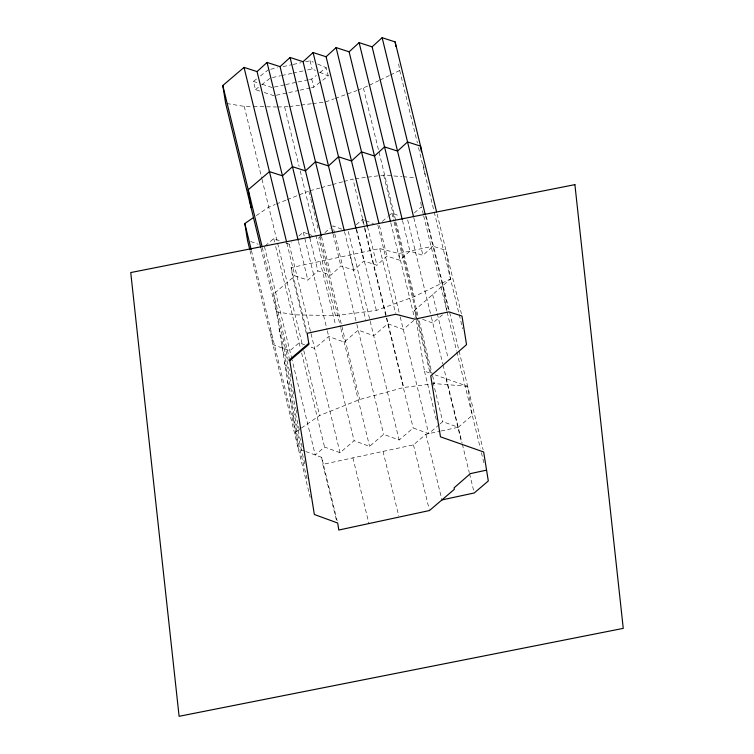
<?xml version="1.0" encoding="UTF-8"?>
<svg xmlns="http://www.w3.org/2000/svg" width="754" height="754" viewBox="0 0 754 754"><rect width="100%" height="100%" fill="white"/><g stroke="black" fill="none" stroke-linecap="round" stroke-linejoin="round"><path stroke-width="0.57" stroke-dasharray="3.77 2.83" d="M304.682 451.146L298.339 448.828L273.627 294.003L294.861 275.87L307.868 280.073L317.877 270.922L330.883 275.125L340.893 265.974L353.899 270.177L363.909 261.025L376.915 265.229L386.925 256.077L399.931 260.271L409.94 251.129L422.947 255.323L432.956 246.181L445.963 250.375L450.524 278.961L414.728 310.214L416.199 319.413M265.276 245.804L273.74 238.584L281.487 241.403M285.907 243.024L289.225 244.23L291.864 241.977M298.895 235.983L303.287 232.232L307.707 233.844M320.525 236.379L318.772 237.878L340.591 327.387M324.917 232.628L330.195 228.123M356.227 224.777L362.372 219.518L364.587 220.328M382.259 221.422L387.528 216.916M388.404 216.172L391.92 213.165L399.667 215.993M414.436 212.817L421.467 206.813L423.399 214.749M413.814 320.412L403.267 329.413L387.792 323.758L373.73 335.766L358.244 330.111L344.182 342.118L328.697 336.463L314.635 348.471L309.102 346.454M442.485 314.804L432.815 323.061L421.759 319.027M439.224 424.643L428.687 433.654L413.201 427.999L399.139 440.006L383.654 434.351L369.592 446.359L354.107 440.704L340.045 452.711L324.559 447.056L315.257 455.001L292.052 359.828M336.322 519.836L322.797 464.351L413.475 444.86L425.906 434.247L440.044 431.203M440.11 423.899L442.739 421.646L458.225 427.301L472.287 415.294L467.659 386.312L435.256 374.945M259.828 91.064L255.455 89.622L253.448 81.404L256.963 78.661M260.488 75.918L268.405 69.754M255.455 89.622L260.733 85.504M261.61 84.825L270.403 77.964L280.545 75.786M309.442 79.49L311.704 79L316.246 75.466M319.875 72.629L326.228 67.681L328.235 75.9L320.968 81.555M311.44 87.7L313.702 87.219L320.064 82.261M256.332 215.616L268.792 207.048L275.295 204.447M295.653 432.004L300.441 428.706M301.402 428.046L319.611 415.52L359.696 399.516L403.739 387.499L434.502 383.607L467.659 386.312M358.027 90.112L368.621 85.617M369.658 85.117L378.979 80.574M380.016 80.065L389.347 75.532M390.383 75.023L399.705 70.49L398.244 61.338M276.464 311.817L295.059 314.842L335.492 315.606L376.378 310.441L414.266 296.614L450.524 278.961M276.379 204.014L286.124 200.121M287.208 199.687L307.792 191.469M325.558 101.969L334.211 98.802M335.294 98.406L356.944 90.508M310.007 190.734L320.167 187.953M321.298 187.652L331.458 184.871M332.589 184.57L342.759 181.789M343.881 181.488L352.919 179.018L364.587 226.869M270.658 69.264L277.415 67.813M283.052 66.597L292.071 64.665M293.193 64.42L301.082 62.723M305.587 61.753L310.101 60.782L313.325 62.167M281.676 75.541L291.817 73.364M292.948 73.119L303.089 70.942M307.594 69.971L312.099 69L315.323 70.376M274.315 87.04L284.512 84.844M285.643 84.599L296.972 82.167M298.113 81.922L308.301 79.736M276.322 95.258L287.651 92.817M288.782 92.572L298.98 90.386M300.111 90.141L310.309 87.945M306.284 333.155L292.759 277.67L291.148 267.623L379.762 248.566L398.809 253.523L432.956 246.181M441.184 430.958L458.225 427.301M277.736 107.002L288.179 106.691M289.348 106.54L299.856 105.211M301.025 105.06L311.534 103.732M312.703 103.59L323.221 102.261M355.2 178.736L366.595 177.294M367.735 177.152L383.682 175.135L401.976 176.625M226.803 103.534L244.239 106.371L252.326 106.521M253.476 106.54L276.586 106.974M403.117 176.719L414.559 177.652M253.448 81.404L257.83 82.846M262.203 84.288L272.053 87.53M264.202 92.497L274.051 95.739M416.378 320.563L424.455 371.156L430.939 373.428M365.69 220.733L373.437 223.561M341.675 229.103L332.834 225.88L334.493 232.675M308.82 234.249L312.137 235.455M250.686 241.506L258.085 244.211M304.682 344.842L299.149 342.816L289.847 350.761L272.929 344.587L270.243 327.764M305.738 451.533L321.675 457.348L337.132 520.76M317.623 64.005L326.228 67.681M319.63 72.214L328.235 75.9M437.122 214.117L461.42 313.787M399.705 70.49L417.386 143.006M418.489 147.53L433.955 210.988M434.229 212.119L462.673 328.791M426.236 216.36L458.828 350.054M459.101 351.185L483.116 449.723M425.501 215.587L448.687 310.723M423.673 215.88L456.547 350.714M456.82 351.845L480.289 448.13M481.401 452.664L484.436 465.114M413.833 217.934L422.947 255.323M432.626 294.588L437.047 312.703M437.32 313.843L448.083 357.999M407.678 219.951L431.156 316.256M431.439 317.396L442.758 363.843M443.032 364.983L462.089 443.145M462.372 444.285L469.271 472.588M469.544 473.719L473.682 490.703M446.057 378.734L461.514 442.146M402.485 220.536L409.94 251.129M363.437 88.143L414.266 296.614M383.682 175.135L394.794 220.705M395.068 221.846L418.121 316.397M419.233 320.95L432.287 374.493M432.56 375.633L434.502 383.607M391.92 213.165L393.852 221.101M394.135 222.232L417.33 317.406M417.612 318.537L430.864 372.928M433.079 381.995L442.739 421.646M414.728 310.214L430.185 373.626M398.809 253.523L414.549 318.065M390.817 222.882L399.931 260.271M424.455 371.156L436.33 419.846M379.469 225.484L386.925 256.077M377.858 225.173L399.959 315.813M400.233 316.944L428.687 433.654M425.906 434.247L441.646 498.79M379.762 248.566L395.501 313.108M367.528 226.7L376.915 265.229M364.861 228.01L386.519 316.868M386.802 318.009L403.739 387.499M362.372 219.518L364.314 227.454M364.587 228.585L386.133 316.963M386.406 318.094L413.201 427.999M413.475 444.86L429.214 509.402M356.661 229.555L376.378 310.441M356.18 229.301L363.909 261.025M310.101 60.782L312.099 69M311.704 79L313.702 87.219M348.32 231.525L399.139 440.006M344.512 231.648L353.899 270.177M349.913 254.984L365.652 319.526M334.767 233.806L356.585 323.315M356.859 324.446L383.654 434.351M333.164 234.249L340.893 265.974M383.023 451.401L398.753 515.943M321.496 236.596L330.883 275.125M308.876 191.035L310.544 197.878M310.818 199.009L318.037 228.632M319.988 236.605L359.696 399.516M340.865 328.518L369.592 446.359M284.673 107.134L299.112 166.37M300.224 170.922L335.492 315.606M320.064 261.402L335.521 324.814M309.866 238.066L317.877 270.922M303.287 232.232L327.038 329.668M327.311 330.799L354.107 440.704M352.91 457.876L368.923 523.559M298.48 241.544L307.868 280.073M289.225 244.23L310.771 332.608M311.044 333.739L340.045 452.711M286.85 243.014L294.861 275.87M291.148 267.623L306.887 332.165M244.239 106.371L261.732 178.142M262.015 179.282L302.674 346.029M303.787 350.591L319.611 415.52M273.74 238.584L274.569 241.977M275.672 246.511L300.252 347.349M301.638 353.013L324.559 447.056M264.437 246.53L291.779 358.697M262.298 247.548L289.357 358.546M260.997 248.368L288.339 360.506M279.15 328.64L291.298 378.47M281.836 345.473L293.985 395.294M284.522 362.297L295.841 408.725M296.115 409.856L296.944 413.249M287.594 381.524L299.734 431.345M290.281 398.348L302.42 448.178M292.967 415.181L305.389 466.132M251.459 250.714L307.246 479.563M249.998 250.545L310.205 497.517M423.475 164.438L425.115 174.73M442.249 282.071L446.877 311.053M420.723 202.176L421.279 205.653M321.675 457.348L322.797 464.351"/><path stroke-width="1.13" d="M260.724 247.237L225.644 103.336L222.798 85.522L244.042 67.398L257.048 71.592L267.057 62.441L280.064 66.644L321.223 235.465M280.064 66.644L290.073 57.492L303.08 61.696L344.239 230.517M303.08 61.696L313.089 52.544L326.096 56.748L367.528 226.7M326.096 56.748L336.105 47.596L349.111 51.8L390.544 221.751M349.111 51.8L359.121 42.648L372.127 46.852L413.56 216.803M372.127 46.852L382.137 37.7L395.143 41.904L436.575 211.855M308.763 343.343L289.63 359.677L314.343 514.501L337.688 523.022L338.81 530.034L429.488 510.533L454.351 489.308L454.115 487.829L470.392 473.616L486.566 470.138M289.79 360.666L308.923 344.333L307.161 333.296L395.775 314.239L414.823 319.196L448.969 311.854L461.976 316.049L466.538 344.644L430.741 375.888L440.468 436.83L483.672 451.985L488.3 480.967L474.238 492.975L441.919 499.921M249.725 249.414L247.51 240.356L244.833 223.523L253.457 217.595M382.137 37.7L425.218 214.456M359.121 42.648L402.212 219.405M336.105 47.596L378.913 223.222M313.089 52.544L355.897 228.17M290.073 57.492L332.882 233.118M267.057 62.441L309.866 238.066M257.048 71.592L298.207 240.413M244.042 67.398L286.577 241.883M222.798 85.522L262.024 246.417M244.833 223.523L251.186 249.583M421.467 151.856L420.553 146.135L407.546 141.94L397.537 151.092L384.531 146.889L374.521 156.04L361.515 151.837L351.505 160.988L338.499 156.785L328.49 165.937L315.483 161.733L305.474 170.885L292.467 166.681L282.458 175.833L269.451 171.629L248.207 189.763L251.054 207.576M395.143 41.904L395.878 46.475M574.897 184.636L130.744 272.562L179.103 716.3L623.256 628.374L574.897 184.636"/></g></svg>
